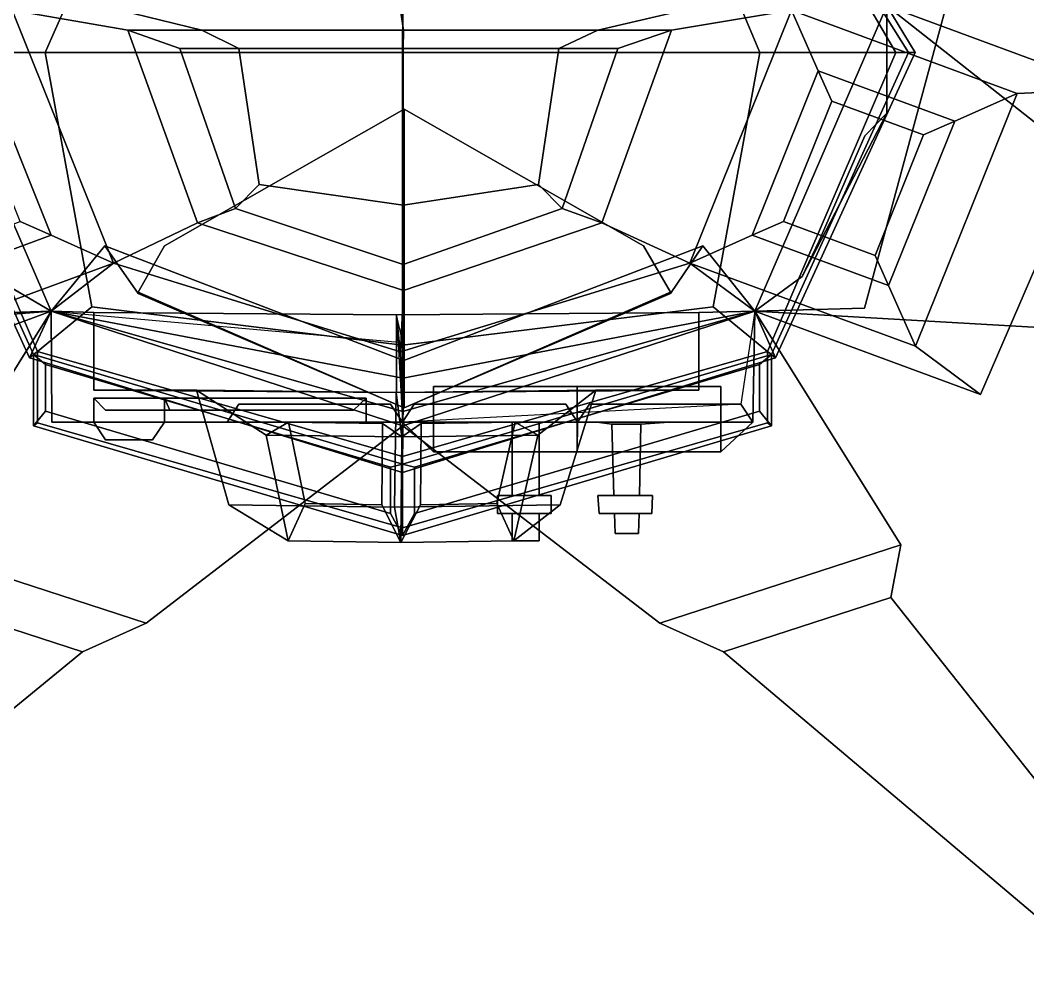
# Model space of a CAD drawing. Extents: x -9973 to 10440, y -7991 to 8327.
# Drawn here: x -3117 to 5365, y -7991 to 100 of the extents above; entities that cross this region are included whole.
import ezdxf

# ---------------------------------------------------------------- set-up
doc = ezdxf.new("R2010")
doc.units = 0

msp = doc.modelspace()

# ---------------------------------------------------------------- linework, layer by layer
for points in [[(-2855.853516, -2349.361328, -15064), (-3966.292969, 219.891846, -15064), (-5896.917969, -1345.055176, -15804.858398), (-5510.777344, -2557.193359, -15804.858398)], [(-2855.853516, -2349.361328, -17023.599609), (-5510.777344, -2557.193359, -16388.035156), (-5896.917969, -1345.055176, -16388.035156), (-3966.292969, 219.891846, -17023.599609)], [(-3966.292969, 219.891846, -17023.599609), (-5866.292969, -480.108154, -17023.599609), (-4755.853516, -3049.361328, -17023.599609), (-2855.853516, -2349.361328, -17023.599609)], [(-2855.853516, -2349.361328, 12936.506836), (-3966.292969, 219.891846, 15745.265625), (-4534.052734, 220.545044, 15745.265625), (-3644.583984, -2374.400879, 12936.506836)], [(-2855.853516, -2349.361328, 8777.799805), (-3644.583984, -2374.400879, 8777.799805), (-4534.052734, 220.545044, 8777.799805), (-3966.292969, 219.891846, 8777.799805)], [(-2855.853516, -2349.361328, 12936.506836), (-3037.443359, -2741.28125, 13457.978516), (-4214.509766, -172.028198, 16266.738281), (-3966.292969, 219.891846, 15745.265625)], [(-3812.064453, 219.891846, 23477.371094), (-4051.027344, -172.028198, 24070.757813), (-2906.658203, -172.028198, 25492.498047), (-2732.470703, 219.891846, 24758.216797)], [(-2855.853516, -2349.361328, 7961.299805), (-2855.853516, -2349.361328, 8777.799805), (-3966.292969, 219.891846, 8777.799805), (-3966.292969, 219.891846, 7950)], [(-3966.292969, 219.891846, 939.399902), (-2855.853516, -2349.361328, 939.399902), (-2855.853516, -2349.361328, 7961.299805), (-3966.292969, 219.891846, 7950)], [(-3966.292969, 219.891846, -15064), (-2855.853516, -2349.361328, -15064), (-2855.853516, -2349.361328, -11275.44043), (-3966.292969, 219.891846, -11202.263672)], [(-3966.292969, 219.891846, -11202.263672), (-2855.853516, -2349.361328, -11275.44043), (-3355.853516, -2056.834717, -10566.652344), (-3966.292969, -682.788757, -10566.652344)], [(-3966.292969, 219.891846, 939.399902), (-3966.292969, -682.788757, -172.116455), (-3355.853516, -2056.834717, -172.116455), (-2855.853516, -2349.361328, 939.399902)], [(-3411.526611, -325.964233, -24445.160156), (-3185.283203, 183.671875, -22445.160156), (-2330.246094, -1943.375366, -22445.160156), (-2854.998047, -1710.421753, -24445.160156)], [(-3185.283203, 183.671875, -22445.160156), (-2211.324219, 16.180847, -25123.279297), (-1624.595703, -1605.905396, -25123.279297), (-2330.246094, -1943.375366, -22445.160156)], [(-3185.283203, 183.671875, -22445.160156), (-2278.423828, 183.671875, -22445.160156), (-1589.037109, 16.180847, -25123.279297), (-2211.324219, 16.180847, -25123.279297)], [(-2732.470703, 219.891846, 24758.216797), (-2906.658203, -172.028198, 25492.498047), (101.400391, -172.028198, 25925.515625), (105.320313, 219.891846, 25148.322266)], [(-2278.423828, 183.671875, -22445.160156), (84.417969, 183.671875, -22445.160156), (108.613281, 16.180847, -25123.279297), (-1589.037109, 16.180847, -25123.279297)], [(2468.162109, 183.671875, -22445.160156), (1744.337891, 16.180847, -25123.279297), (108.613281, 16.180847, -25123.279297), (84.417969, 183.671875, -22445.160156)], [(2943.111328, 219.891846, 24758.216797), (105.320313, 219.891846, 25148.322266), (101.400391, -172.028198, 25925.515625), (3109.458984, -172.028198, 25492.498047)], [(3375.021484, 183.671875, -22445.160156), (2366.625, 16.180847, -25123.279297), (1744.337891, 16.180847, -25123.279297), (2468.162109, 183.671875, -22445.160156)], [(3375.021484, 183.671875, -22445.160156), (2519.982422, -1943.375366, -22445.160156), (1779.898438, -1605.905396, -25123.279297), (2366.625, 16.180847, -25123.279297)], [(3601.264404, -325.964111, -24445.160156), (3044.734619, -1710.421875, -24445.160156), (2519.982422, -1943.375366, -22445.160156), (3375.021484, 183.671875, -22445.160156)], [(4022.705078, 219.891846, 23477.371094), (2943.111328, 219.891846, 24758.216797), (3109.458984, -172.028198, 25492.498047), (4253.830078, -172.028198, 24070.757813)], [(3066.492188, -2349.361328, 12936.506836), (4176.933594, 219.891846, 15745.265625), (4417.310547, -172.028198, 16266.738281), (3240.244141, -2741.28125, 13457.978516)], [(3066.492188, -2349.361328, 12936.506836), (3989.859375, -2324.474609, 12936.506836), (4677.724609, 218.572388, 15745.265625), (4176.933594, 219.891846, 15745.265625)], [(3066.492188, -2349.361328, 8777.799805), (4176.933594, 219.891846, 8777.799805), (4677.724609, 218.572388, 8777.799805), (3989.859375, -2324.474609, 8777.799805)], [(3066.492188, -2349.361328, 7961.299805), (4176.933594, 219.891846, 7950), (4176.933594, 219.891846, 8777.799805), (3066.492188, -2349.361328, 8777.799805)], [(3066.492188, -2349.361328, 939.399902), (4176.933594, 219.891846, 939.399902), (4176.933594, 219.891846, 7950), (3066.492188, -2349.361328, 7961.299805)], [(3066.492188, -2349.361328, -15064), (4176.933594, 219.891846, -15064), (4176.933594, 219.891846, -11202.263672), (3066.492188, -2349.361328, -11275.44043)], [(3066.492188, -2349.361328, -17023.599609), (4176.933594, 219.891846, -17023.599609), (6091.222656, -1286.647217, -16388.035156), (5705.082031, -2498.785645, -16388.035156)], [(3066.492188, -2349.361328, -15064), (5705.082031, -2498.785645, -15804.858398), (6091.222656, -1286.647217, -15804.858398), (4176.933594, 219.891846, -15064)], [(4176.933594, 219.891846, -11202.263672), (4176.933594, -682.788757, -10566.652344), (3466.492188, -2056.834717, -10566.652344), (3066.492188, -2349.361328, -11275.44043)], [(4176.933594, 219.891846, 939.399902), (3066.492188, -2349.361328, 939.399902), (3466.492188, -2056.834717, -172.116455), (4176.933594, -682.788757, -172.116455)], [(4176.933594, 219.891846, -17023.599609), (3066.492188, -2349.361328, -17023.599609), (4966.492188, -3049.361328, -17023.599609), (6076.933594, -480.108154, -17023.599609)], [(4176.933594, 219.891846, -20659.748047), (6076.933594, -480.108154, -20659.748047), (5275.021484, -516.328125, -22445.160156), (3375.021484, 183.671875, -22445.160156)], [(3375.021484, 183.671875, -22445.160156), (5275.021484, -516.328125, -22445.160156), (4750.269531, -749.281677, -24445.160156), (3601.264404, -325.964111, -24445.160156)], [(3989.859375, -2324.474609, 12435.719727), (4677.724609, 218.572388, 12435.719727), (4677.724609, 218.572388, 15745.265625), (3989.859375, -2324.474609, 12936.506836)], [(3989.859375, -2324.474609, 8777.799805), (4677.724609, 218.572388, 8777.799805), (4677.724609, 218.572388, 12435.719727), (3989.859375, -2324.474609, 12435.719727)], [(4022.705078, 219.891846, 23477.371094), (4253.830078, -172.028198, 24070.757813), (4360.730469, -172.028198, 18967.720703), (4112.65625, 219.891846, 18967.720703)], [(4360.730469, -172.028198, 18967.720703), (4417.310547, -172.028198, 16266.738281), (4176.933594, 219.891846, 15745.265625), (4112.65625, 219.891846, 18967.720703)], [(4176.933594, 219.891846, -17023.599609), (4176.933594, 219.891846, -15064), (6091.222656, -1286.647217, -15804.858398), (6091.222656, -1286.647217, -16388.035156)], [(4176.933594, 219.891846, -11202.263672), (4176.933594, 219.891846, 939.399902), (4176.933594, -682.788757, -172.116455), (4176.933594, -682.788757, -10566.652344)], [(4176.933594, 219.891846, -20659.748047), (4176.933594, 219.891846, -17023.599609), (6076.933594, -480.108154, -17023.599609), (6076.933594, -480.108154, -20659.748047)], [(-2211.324219, 16.180847, -25123.279297), (-1774.123047, -137.963074, -23816.880859), (-1304.740234, -1484.294556, -23816.880859), (-1624.595703, -1605.905396, -25123.279297)], [(-2211.324219, 16.180847, -25123.279297), (-1589.037109, 16.180847, -25123.279297), (-1276.292969, -137.963074, -23816.880859), (-1774.123047, -137.963074, -23816.880859)], [(-1589.037109, 16.180847, -25123.279297), (108.613281, 16.180847, -25123.279297), (107.955078, -137.963074, -23816.880859), (-1276.292969, -137.963074, -23816.880859)], [(1744.337891, 16.180847, -25123.279297), (1416.535156, -137.963074, -23816.880859), (107.955078, -137.963074, -23816.880859), (108.613281, 16.180847, -25123.279297)], [(2366.625, 16.180847, -25123.279297), (1914.365234, -137.963074, -23816.880859), (1416.535156, -137.963074, -23816.880859), (1744.337891, 16.180847, -25123.279297)], [(2366.625, 16.180847, -25123.279297), (1779.898438, -1605.905396, -25123.279297), (1444.982422, -1484.294556, -23816.880859), (1914.365234, -137.963074, -23816.880859)], [(-1105.609375, -1283.7771, -23816.880859), (-1304.740234, -1484.294556, -23816.880859), (-1774.123047, -137.963074, -23816.880859), (-1276.292969, -137.963074, -23816.880859)], [(-1105.609375, -1283.7771, -23816.880859), (-1276.292969, -137.963074, -23816.880859), (107.955078, -137.963074, -23816.880859), (107.955078, -1455.649414, -23816.880859)], [(107.955078, -1455.649414, -23816.880859), (107.955078, -137.963074, -23816.880859), (1416.535156, -137.963074, -23816.880859), (1245.849609, -1283.7771, -23816.880859)], [(1245.849609, -1283.7771, -23816.880859), (1416.535156, -137.963074, -23816.880859), (1914.365234, -137.963074, -23816.880859), (1444.982422, -1484.294556, -23816.880859)], [(-4157.927734, -172.028198, 18967.720703), (-4214.509766, -172.028198, 16266.738281), (-3037.443359, -2741.28125, 13457.978516), (-3003.423828, -2713.436035, 18967.720703)], [(-2972.050781, -2687.755127, 24049.107422), (-4051.027344, -172.028198, 24070.757813), (-4157.927734, -172.028198, 18967.720703), (-3003.423828, -2713.436035, 18967.720703)], [(-2972.050781, -2687.755127, 24049.107422), (-2514.302734, -2313.072266, 25319.292969), (-2906.658203, -172.028198, 25492.498047), (-4051.027344, -172.028198, 24070.757813)], [(-2514.302734, -2313.072266, 25319.292969), (101.400391, -2634.229248, 25492.498047), (101.400391, -172.028198, 25925.515625), (-2906.658203, -172.028198, 25492.498047)], [(101.400391, -2634.229248, 25492.498047), (2717.103516, -2313.072266, 25319.292969), (3109.458984, -172.028198, 25492.498047), (101.400391, -172.028198, 25925.515625)], [(3174.851563, -2687.755127, 24049.107422), (4253.830078, -172.028198, 24070.757813), (3109.458984, -172.028198, 25492.498047), (2717.103516, -2313.072266, 25319.292969)], [(3174.851563, -2687.755127, 24049.107422), (3206.226563, -2713.436035, 18967.720703), (4360.730469, -172.028198, 18967.720703), (4253.830078, -172.028198, 24070.757813)], [(4360.730469, -172.028198, 18967.720703), (3206.226563, -2713.436035, 18967.720703), (3240.244141, -2741.28125, 13457.978516), (4417.310547, -172.028198, 16266.738281)], [(-3524.648193, -580.782288, -24745.160156), (-3411.526611, -325.964233, -24445.160156), (-2854.998047, -1710.421753, -24445.160156), (-3117.374023, -1593.944946, -24745.160156)], [(3714.385986, -580.782104, -24745.160156), (3307.110596, -1593.945068, -24745.160156), (3044.734619, -1710.421875, -24445.160156), (3601.264404, -325.964111, -24445.160156)], [(3601.264404, -325.964111, -24445.160156), (4750.269531, -749.281677, -24445.160156), (4487.893555, -865.758484, -24745.160156), (3714.385986, -580.782104, -24745.160156)], [(4419.982422, -2643.375488, -22445.160156), (5275.021484, -516.328125, -22445.160156), (6076.933594, -480.108154, -20659.748047), (4966.492188, -3049.361328, -20659.748047)], [(4966.492188, -3049.361328, -20659.748047), (6076.933594, -480.108154, -20659.748047), (6076.933594, -480.108154, -17023.599609), (4966.492188, -3049.361328, -17023.599609)], [(3714.385986, -580.782104, -23045.160156), (4487.893555, -865.758484, -23045.160156), (4080.617676, -1878.921509, -23045.160156), (3307.110596, -1593.945068, -23045.160156)], [(3714.385986, -580.782104, -23045.160156), (3307.110596, -1593.945068, -23045.160156), (3307.110596, -1593.945068, -24745.160156), (3714.385986, -580.782104, -24745.160156)], [(3714.385986, -580.782104, -23045.160156), (3714.385986, -580.782104, -24745.160156), (4487.893555, -865.758484, -24745.160156), (4487.893555, -865.758484, -23045.160156)], [(4750.269531, -749.281677, -24445.160156), (5275.021484, -516.328125, -22445.160156), (4419.982422, -2643.375488, -22445.160156), (4193.739258, -2133.739502, -24445.160156)], [(-2123.928223, -2189.35498, 10125.40918), (116.199814, -3162.459961, 10125.40918), (114.579834, -650, 10170.974609), (-1901.5354, -1800, 10170.974609)], [(-2123.928223, -2189.35498, 11245.611328), (-1901.5354, -1800, 11202.344727), (114.579834, -650, 11202.344727), (116.199814, -3162.459961, 11245.611328)], [(-1901.5354, -1800, 10170.974609), (114.579834, -650, 10170.974609), (114.579834, -650, 11202.344727), (-1901.5354, -1800, 11202.344727)], [(114.579834, -650, 10170.974609), (2130.693848, -1800, 10170.974609), (2130.693848, -1800, 11202.344727), (114.579834, -650, 11202.344727)], [(2356.326416, -2189.35498, 10125.40918), (2130.693848, -1800, 10170.974609), (114.579834, -650, 10170.974609), (116.199814, -3162.459961, 10125.40918)], [(2356.326416, -2189.35498, 11245.611328), (116.199814, -3162.459961, 11245.611328), (114.579834, -650, 11202.344727), (2130.693848, -1800, 11202.344727)], [(3992.056396, -873.730713, -498.716431), (4176.933594, -682.788757, -172.116455), (3466.492188, -2056.834717, -172.116455), (3609.602539, -1757.31189, -498.716431)], [(3992.056396, -873.730713, -10240.051758), (3609.602539, -1757.31189, -10240.051758), (3466.492188, -2056.834717, -10566.652344), (4176.933594, -682.788757, -10566.652344)], [(4176.933594, -682.788757, -10566.652344), (4176.933594, -682.788757, -172.116455), (3992.056396, -873.730713, -498.716431), (3992.056396, -873.730713, -10240.051758)], [(4487.893555, -865.758484, -24745.160156), (4750.269531, -749.281677, -24445.160156), (4193.739258, -2133.739502, -24445.160156), (4080.617676, -1878.921509, -24745.160156)], [(3609.602539, -1757.31189, -10240.051758), (3992.056396, -873.730713, -10240.051758), (3992.056396, -873.730713, -498.716431), (3609.602539, -1757.31189, -498.716431)], [(4487.893555, -865.758484, -23045.160156), (4487.893555, -865.758484, -24745.160156), (4080.617676, -1878.921509, -24745.160156), (4080.617676, -1878.921509, -23045.160156)], [(-1105.609375, -1283.7771, -23816.880859), (107.955078, -1455.649414, -23816.880859), (107.955078, -1956.943115, -23816.880859), (-1304.740234, -1484.294556, -23816.880859)], [(107.955078, -1455.649414, -23816.880859), (1245.849609, -1283.7771, -23816.880859), (1444.982422, -1484.294556, -23816.880859), (107.955078, -1956.943115, -23816.880859)], [(-1624.595703, -1605.905396, -25123.279297), (-1304.740234, -1484.294556, -23816.880859), (107.955078, -1956.943115, -23816.880859), (108.613281, -2175.361328, -25123.279297)], [(1779.898438, -1605.905396, -25123.279297), (108.613281, -2175.361328, -25123.279297), (107.955078, -1956.943115, -23816.880859), (1444.982422, -1484.294556, -23816.880859)], [(-3117.374023, -1593.944946, -24745.160156), (-2854.998047, -1710.421753, -24445.160156), (-4004.002686, -2133.739258, -24445.160156), (-3890.881104, -1878.921265, -24745.160156)], [(-2330.246094, -1943.375366, -22445.160156), (-1624.595703, -1605.905396, -25123.279297), (108.613281, -2175.361328, -25123.279297), (84.417969, -2690.10498, -22445.160156)], [(2519.982422, -1943.375366, -22445.160156), (84.417969, -2690.10498, -22445.160156), (108.613281, -2175.361328, -25123.279297), (1779.898438, -1605.905396, -25123.279297)], [(3307.110596, -1593.945068, -24745.160156), (4080.617676, -1878.921509, -24745.160156), (4193.739258, -2133.739502, -24445.160156), (3044.734619, -1710.421875, -24445.160156)], [(3307.110596, -1593.945068, -23045.160156), (4080.617676, -1878.921509, -23045.160156), (4080.617676, -1878.921509, -24745.160156), (3307.110596, -1593.945068, -24745.160156)], [(-2854.998047, -1710.421753, -24445.160156), (-2330.246094, -1943.375366, -22445.160156), (-4230.246094, -2643.375488, -22445.160156), (-4004.002686, -2133.739258, -24445.160156)], [(3044.734619, -1710.421875, -24445.160156), (4193.739258, -2133.739502, -24445.160156), (4419.982422, -2643.375488, -22445.160156), (2519.982422, -1943.375366, -22445.160156)], [(3609.602539, -1757.31189, -10240.051758), (3609.602539, -1757.31189, -498.716431), (3466.492188, -2056.834717, -172.116455), (3466.492188, -2056.834717, -10566.652344)], [(-2855.853516, -2349.361328, 8777.799805), (105.320313, -3192.831543, 8777.799805), (112.022263, -2762.831543, 9047.185547), (-2404.975586, -1799.361328, 9047.185547)], [(-2855.853516, -2349.361328, 8777.799805), (-2404.975586, -1799.361328, 9047.185547), (-2404.975586, -1799.361328, 12229.576172), (-2855.853516, -2349.361328, 12435.719727)], [(-2855.853516, -2349.361328, 12435.719727), (-2404.975586, -1799.361328, 12229.576172), (112.022263, -2762.831543, 12229.576172), (105.320313, -3312.831543, 12435.719727)], [(-2404.975586, -1799.361328, 9047.185547), (112.022263, -2762.831543, 9047.185547), (116.199814, -3162.831543, 9263.523438), (-2123.928223, -2199.361328, 9263.523438)], [(-2404.975586, -1799.361328, 9047.185547), (-2123.928223, -2199.361328, 9263.523438), (-2123.928223, -2199.361328, 12064.027344), (-2404.975586, -1799.361328, 12229.576172)], [(-2404.975586, -1799.361328, 12229.576172), (-2123.928223, -2199.361328, 12064.027344), (116.199814, -3162.831543, 12064.027344), (112.022263, -2762.831543, 12229.576172)], [(-2123.928223, -2189.35498, 10125.40918), (-1901.5354, -1800, 10170.974609), (-1901.5354, -1800, 11202.344727), (-2123.928223, -2189.35498, 11245.611328)], [(3066.492188, -2349.361328, 8777.799805), (2629.018311, -1799.361328, 9047.185547), (112.022263, -2762.831543, 9047.185547), (105.320313, -3192.831543, 8777.799805)], [(3066.492188, -2349.361328, 12435.719727), (105.320313, -3312.831543, 12435.719727), (112.022263, -2762.831543, 12229.576172), (2629.018311, -1799.361328, 12229.576172)], [(2629.018311, -1799.361328, 9047.185547), (2356.326416, -2199.361328, 9263.523438), (116.199814, -3162.831543, 9263.523438), (112.022263, -2762.831543, 9047.185547)], [(2629.018311, -1799.361328, 12229.576172), (112.022263, -2762.831543, 12229.576172), (116.199814, -3162.831543, 12064.027344), (2356.326416, -2199.361328, 12064.027344)], [(2356.326416, -2189.35498, 10125.40918), (2356.326416, -2189.35498, 11245.611328), (2130.693848, -1800, 11202.344727), (2130.693848, -1800, 10170.974609)], [(2629.018311, -1799.361328, 9047.185547), (2629.018311, -1799.361328, 12229.576172), (2356.326416, -2199.361328, 12064.027344), (2356.326416, -2199.361328, 9263.523438)], [(3066.492188, -2349.361328, 8777.799805), (3066.492188, -2349.361328, 12435.719727), (2629.018311, -1799.361328, 12229.576172), (2629.018311, -1799.361328, 9047.185547)], [(-2330.246094, -1943.375366, -22445.160156), (-2855.853516, -2349.361328, -20659.748047), (-4755.853516, -3049.361328, -20659.748047), (-4230.246094, -2643.375488, -22445.160156)], [(-2330.246094, -1943.375366, -22445.160156), (84.417969, -2690.10498, -22445.160156), (105.320313, -3312.831543, -20659.748047), (-2855.853516, -2349.361328, -20659.748047)], [(84.417969, -2690.10498, -22445.160156), (2519.982422, -1943.375366, -22445.160156), (3066.492188, -2349.361328, -20659.748047), (105.320313, -3312.831543, -20659.748047)], [(2519.982422, -1943.375366, -22445.160156), (4419.982422, -2643.375488, -22445.160156), (4966.492188, -3049.361328, -20659.748047), (3066.492188, -2349.361328, -20659.748047)], [(-2855.853516, -2349.361328, -11275.44043), (-2855.853516, -2349.361328, 939.399902), (-3355.853516, -2056.834717, -172.116455), (-3355.853516, -2056.834717, -10566.652344)], [(3066.492188, -2349.361328, -11275.44043), (3466.492188, -2056.834717, -10566.652344), (3466.492188, -2056.834717, -172.116455), (3066.492188, -2349.361328, 939.399902)], [(-2123.928223, -2199.361328, 9263.523438), (116.199814, -3162.831543, 9263.523438), (116.199814, -3162.459961, 10125.40918), (-2123.928223, -2189.35498, 10125.40918)], [(-2123.928223, -2199.361328, 9263.523438), (-2123.928223, -2189.35498, 10125.40918), (-2123.928223, -2189.35498, 11245.611328), (-2123.928223, -2199.361328, 12064.027344)], [(-2123.928223, -2199.361328, 12064.027344), (-2123.928223, -2189.35498, 11245.611328), (116.199814, -3162.459961, 11245.611328), (116.199814, -3162.831543, 12064.027344)], [(2356.326416, -2199.361328, 9263.523438), (2356.326416, -2189.35498, 10125.40918), (116.199814, -3162.459961, 10125.40918), (116.199814, -3162.831543, 9263.523438)], [(2356.326416, -2199.361328, 12064.027344), (116.199814, -3162.831543, 12064.027344), (116.199814, -3162.459961, 11245.611328), (2356.326416, -2189.35498, 11245.611328)], [(2356.326416, -2199.361328, 9263.523438), (2356.326416, -2199.361328, 12064.027344), (2356.326416, -2189.35498, 11245.611328), (2356.326416, -2189.35498, 10125.40918)], [(-2855.853516, -2349.361328, -17023.599609), (-2855.853516, -2349.361328, -15064), (-5510.777344, -2557.193359, -15804.858398), (-5510.777344, -2557.193359, -16388.035156)], [(-2855.853516, -2349.361328, -20659.748047), (-2855.853516, -2349.361328, -17023.599609), (-4755.853516, -3049.361328, -17023.599609), (-4755.853516, -3049.361328, -20659.748047)], [(105.320313, -3312.831543, -15064), (-2855.853516, -2349.361328, -15064), (-4085.240234, -4313.263672, -15553.900391), (-2055.791016, -4973.581543, -15553.900391)], [(105.320313, -3312.831543, -17023.599609), (-2055.791016, -4973.581543, -16533.699219), (-4085.240234, -4313.263672, -16533.699219), (-2855.853516, -2349.361328, -17023.599609)], [(-2855.853516, -2349.361328, -17023.599609), (-4085.240234, -4313.263672, -16533.699219), (-4085.240234, -4313.263672, -15553.900391), (-2855.853516, -2349.361328, -15064)], [(-2855.853516, -2349.361328, 12435.719727), (-2855.853516, -2349.361328, 12936.506836), (-3644.583984, -2374.400879, 12936.506836), (-3644.583984, -2374.400879, 12435.719727)], [(-2855.853516, -2349.361328, 8777.799805), (-2855.853516, -2349.361328, 12435.719727), (-3644.583984, -2374.400879, 12435.719727), (-3644.583984, -2374.400879, 8777.799805)], [(105.320313, -3312.831543, 12936.506836), (101.400391, -3704.751709, 13457.978516), (-3037.443359, -2741.28125, 13457.978516), (-2855.853516, -2349.361328, 12936.506836)], [(-2972.050781, -2687.755127, 24049.107422), (101.400391, -3570.936279, 24070.757813), (101.400391, -2634.229248, 25492.498047), (-2514.302734, -2313.072266, 25319.292969)], [(-2855.853516, -2349.361328, 12435.719727), (105.320313, -3312.831543, 12435.719727), (105.320313, -3312.831543, 12936.506836), (-2855.853516, -2349.361328, 12936.506836)], [(-2855.853516, -2349.361328, 7961.299805), (105.320313, -3192.831543, 7961.299805), (105.320313, -3192.831543, 8777.799805), (-2855.853516, -2349.361328, 8777.799805)], [(-2855.853516, -2349.361328, -11275.44043), (105.320313, -2612.831543, -11275.44043), (50.451172, -2380.292969, -10325.03418), (-2496.158203, -2361.023438, -10325.03418)], [(-2855.853516, -2349.361328, -11275.44043), (-2496.158203, -2361.023438, -10325.03418), (-2496.158203, -2361.023438, 57.580078), (-2855.853516, -2349.361328, 939.399902)], [(105.320313, -2912.831543, 939.399902), (-2855.853516, -2349.361328, 939.399902), (-2496.158203, -2361.023438, 57.580078), (50.451172, -2380.292969, 57.580078)], [(-2855.853516, -2349.361328, -15064), (105.320313, -3312.831543, -15064), (105.320313, -3312.831543, -11275.44043), (-2855.853516, -2349.361328, -11275.44043)], [(-2855.853516, -2349.361328, -20659.748047), (105.320313, -3312.831543, -20659.748047), (105.320313, -3312.831543, -17023.599609), (-2855.853516, -2349.361328, -17023.599609)], [(-2855.853516, -2349.361328, 939.399902), (-2850, -3281.096436, 950), (-2850, -3281.096436, 7950), (-2855.853516, -2349.361328, 7961.299805)], [(105.320313, -3192.831543, 7961.299805), (-2855.853516, -2349.361328, 7961.299805), (-2850, -3281.096436, 7950), (100, -3281.096436, 7950)], [(-2855.853516, -2349.361328, 939.399902), (105.320313, -2912.831543, 939.399902), (100, -3281.096436, 950), (-2850, -3281.096436, 950)], [(50.451172, -2380.292969, -10325.03418), (50.451172, -3033.492676, -10325.03418), (-2496.158203, -3014.223145, -10325.03418), (-2496.158203, -2361.023438, -10325.03418)], [(-2496.158203, -2361.023438, -10325.03418), (-2496.158203, -3014.223145, -10325.03418), (-2496.158203, -3014.223145, 57.580078), (-2496.158203, -2361.023438, 57.580078)], [(50.451172, -2380.292969, 57.580078), (-2496.158203, -2361.023438, 57.580078), (-2496.158203, -3014.223145, 57.580078), (50.451172, -3033.492676, 57.580078)], [(105.320313, -3312.831543, -11275.44043), (3066.492188, -2349.361328, -11275.44043), (2597.060547, -2361.023438, -10325.03418), (50.451172, -2380.292969, -10325.03418)], [(105.320313, -2912.831543, 939.399902), (50.451172, -2380.292969, 57.580078), (2597.060547, -2361.023438, 57.580078), (3066.492188, -2349.361328, 939.399902)], [(50.451172, -2380.292969, -10325.03418), (2597.060547, -2361.023438, -10325.03418), (2597.060547, -3014.223145, -10325.03418), (50.451172, -3033.492676, -10325.03418)], [(50.451172, -2380.292969, 57.580078), (50.451172, -3033.492676, 57.580078), (2597.060547, -3014.223145, 57.580078), (2597.060547, -2361.023438, 57.580078)], [(3066.492188, -2349.361328, 7961.299805), (105.320313, -3192.831543, 7961.299805), (100, -3281.096436, 7950), (3050, -3281.096436, 7950)], [(105.320313, -2912.831543, 939.399902), (3066.492188, -2349.361328, 939.399902), (2950, -3131.096436, 1050), (100, -3281.096436, 950)], [(101.400391, -3570.936279, 24070.757813), (3174.851563, -2687.755127, 24049.107422), (2717.103516, -2313.072266, 25319.292969), (101.400391, -2634.229248, 25492.498047)], [(105.320313, -3312.831543, 12936.506836), (3066.492188, -2349.361328, 12936.506836), (3240.244141, -2741.28125, 13457.978516), (101.400391, -3704.751709, 13457.978516)], [(105.320313, -3312.831543, 12435.719727), (3066.492188, -2349.361328, 12435.719727), (3066.492188, -2349.361328, 12936.506836), (105.320313, -3312.831543, 12936.506836)], [(105.320313, -3192.831543, 7961.299805), (3066.492188, -2349.361328, 7961.299805), (3066.492188, -2349.361328, 8777.799805), (105.320313, -3192.831543, 8777.799805)], [(105.320313, -3312.831543, -15064), (3066.492188, -2349.361328, -15064), (3066.492188, -2349.361328, -11275.44043), (105.320313, -3312.831543, -11275.44043)], [(105.320313, -3312.831543, -20659.748047), (3066.492188, -2349.361328, -20659.748047), (3066.492188, -2349.361328, -17023.599609), (105.320313, -3312.831543, -17023.599609)], [(105.320313, -3312.831543, -15064), (2266.429688, -4973.581543, -15553.900391), (4295.880859, -4313.263672, -15553.900391), (3066.492188, -2349.361328, -15064)], [(105.320313, -3312.831543, -17023.599609), (3066.492188, -2349.361328, -17023.599609), (4295.880859, -4313.263672, -16533.699219), (2266.429688, -4973.581543, -16533.699219)], [(3066.492188, -2349.361328, -11275.44043), (3066.492188, -2349.361328, 939.399902), (2597.060547, -2361.023438, 57.580078), (2597.060547, -2361.023438, -10325.03418)], [(2597.060547, -2361.023438, -10325.03418), (2597.060547, -2361.023438, 57.580078), (2597.060547, -3014.223145, 57.580078), (2597.060547, -3014.223145, -10325.03418)], [(3066.492188, -2349.361328, 939.399902), (3066.492188, -2349.361328, 7961.299805), (3050, -3281.096436, 7950), (3050, -3281.096436, 950)], [(3066.492188, -2349.361328, 12435.719727), (3989.859375, -2324.474609, 12435.719727), (3989.859375, -2324.474609, 12936.506836), (3066.492188, -2349.361328, 12936.506836)], [(3066.492188, -2349.361328, 8777.799805), (3989.859375, -2324.474609, 8777.799805), (3989.859375, -2324.474609, 12435.719727), (3066.492188, -2349.361328, 12435.719727)], [(3066.492188, -2349.361328, -17023.599609), (5705.082031, -2498.785645, -16388.035156), (5705.082031, -2498.785645, -15804.858398), (3066.492188, -2349.361328, -15064)], [(3066.492188, -2349.361328, -17023.599609), (3066.492188, -2349.361328, -15064), (4295.880859, -4313.263672, -15553.900391), (4295.880859, -4313.263672, -16533.699219)], [(3066.492188, -2349.361328, -20659.748047), (4966.492188, -3049.361328, -20659.748047), (4966.492188, -3049.361328, -17023.599609), (3066.492188, -2349.361328, -17023.599609)], [(101.400391, -3635.280029, 18967.720703), (-3003.423828, -2713.436035, 18967.720703), (-3037.443359, -2741.28125, 13457.978516), (101.400391, -3704.751709, 13457.978516)], [(-2972.050781, -2687.755127, 24049.107422), (-3003.423828, -2713.436035, 18967.720703), (-3003.423828, -3313.436035, 18967.720703), (-2972.050781, -3287.755127, 24049.107422)], [(-3003.423828, -2713.436035, 18967.720703), (101.400391, -3635.280029, 18967.720703), (1.400391, -3659.904053, 19167.720703), (-2903.423828, -2797.441406, 19167.720703)], [(-2903.423828, -2797.441406, 19167.720703), (-2903.423828, -3188.812012, 19167.720703), (-3003.423828, -3313.436035, 18967.720703), (-3003.423828, -2713.436035, 18967.720703)], [(-2972.050781, -2687.755127, 24049.107422), (-2972.050781, -3287.755127, 24049.107422), (101.400391, -4170.936523, 24070.757813), (101.400391, -3570.936279, 24070.757813)], [(3174.851563, -2687.755127, 24049.107422), (101.400391, -3570.936279, 24070.757813), (101.400391, -4170.936523, 24070.757813), (3174.851563, -3287.755127, 24049.107422)], [(3206.226563, -2713.436035, 18967.720703), (101.400391, -3635.280029, 18967.720703), (101.400391, -3704.751709, 13457.978516), (3240.244141, -2741.28125, 13457.978516)], [(3206.226563, -2713.436035, 18967.720703), (3106.226563, -2797.441406, 19167.720703), (201.400391, -3659.904053, 19167.720703), (101.400391, -3635.280029, 18967.720703)], [(3106.226563, -2797.441406, 19167.720703), (3206.226563, -2713.436035, 18967.720703), (3206.226563, -3313.436035, 18967.720703), (3106.226563, -3188.812012, 19167.720703)], [(3174.851563, -2687.755127, 24049.107422), (3174.851563, -3287.755127, 24049.107422), (3206.226563, -3313.436035, 18967.720703), (3206.226563, -2713.436035, 18967.720703)], [(-2903.423828, -2797.441406, 20417.720703), (1.400391, -3659.904053, 20417.720703), (1.400391, -4051.274902, 20417.720703), (-2903.423828, -3188.812012, 20417.720703)], [(-2903.423828, -2797.441406, 19167.720703), (1.400391, -3659.904053, 19167.720703), (1.400391, -3659.904053, 20417.720703), (-2903.423828, -2797.441406, 20417.720703)], [(-2903.423828, -2797.441406, 19167.720703), (-2903.423828, -2797.441406, 20417.720703), (-2903.423828, -3188.812012, 20417.720703), (-2903.423828, -3188.812012, 19167.720703)], [(3106.226563, -2797.441406, 20417.720703), (3106.226563, -3188.812012, 20417.720703), (201.400391, -4051.274902, 20417.720703), (201.400391, -3659.904053, 20417.720703)], [(3106.226563, -2797.441406, 19167.720703), (3106.226563, -2797.441406, 20417.720703), (201.400391, -3659.904053, 20417.720703), (201.400391, -3659.904053, 19167.720703)], [(3106.226563, -2797.441406, 19167.720703), (3106.226563, -3188.812012, 19167.720703), (3106.226563, -3188.812012, 20417.720703), (3106.226563, -2797.441406, 20417.720703)], [(50.451172, -3033.492676, -10325.03418), (46.898438, -3033.492676, -8831.655273), (-1633.865234, -3014.223145, -8831.655273), (-2496.158203, -3014.223145, -10325.03418)], [(-2496.158203, -3014.223145, -10325.03418), (-1633.865234, -3014.223145, -8831.655273), (-1633.865234, -3014.223145, -1044.695068), (-2496.158203, -3014.223145, 57.580078)], [(50.451172, -3033.492676, 57.580078), (-2496.158203, -3014.223145, 57.580078), (-1633.865234, -3014.223145, -1044.695068), (46.898438, -3033.492676, -1044.695068)], [(-1633.865234, -3014.223145, -8831.655273), (-1360.412109, -3977.863281, -8117.553711), (-1360.412109, -3977.863281, -1265.029297), (-1633.865234, -3014.223145, -1044.695068)], [(46.898438, -3033.492676, -1044.695068), (-1633.865234, -3014.223145, -1044.695068), (-1360.412109, -3977.863281, -1265.029297), (34.621094, -3997.132813, -1265.029297)], [(-1633.865234, -3014.223145, -8831.655273), (46.898438, -3033.492676, -8831.655273), (96.947266, -3406.460449, -10103.375977), (-1045.972656, -3392.393555, -10103.375977)], [(-1633.865234, -3014.223145, -8831.655273), (-1045.972656, -3392.393555, -10103.375977), (-860.023438, -4279.850586, -9489.273438), (-1360.412109, -3977.863281, -8117.553711)], [(46.898438, -3033.492676, -1044.695068), (34.621094, -3997.132813, -1265.029297), (1429.652344, -3977.863281, -1265.029297), (1727.660156, -3014.223145, -1044.695068)], [(50.451172, -3033.492676, -10325.03418), (2597.060547, -3014.223145, -10325.03418), (1727.660156, -3014.223145, -8831.655273), (46.898438, -3033.492676, -8831.655273)], [(50.451172, -3033.492676, 57.580078), (46.898438, -3033.492676, -1044.695068), (1727.660156, -3014.223145, -1044.695068), (2597.060547, -3014.223145, 57.580078)], [(1727.660156, -3014.223145, -8831.655273), (1239.865234, -3392.393555, -10103.375977), (96.947266, -3406.460449, -10103.375977), (46.898438, -3033.492676, -8831.655273)], [(1570.5, -2981.096436, 4450), (1570.5, -2981.096436, 5867.5), (361, -2981.096436, 5867.5), (361, -2981.096436, 4450)], [(1570.5, -2981.096436, 3032.5), (1570.5, -2981.096436, 4450), (361, -2981.096436, 4450), (361, -2981.096436, 3032.5)], [(1570.5, -3531.096436, 5867.5), (361, -3531.096436, 5867.5), (361, -2981.096436, 5867.5), (1570.5, -2981.096436, 5867.5)], [(361, -3531.096436, 4450), (361, -2981.096436, 4450), (361, -2981.096436, 5867.5), (361, -3531.096436, 5867.5)], [(1570.5, -3531.096436, 3032.5), (1570.5, -2981.096436, 3032.5), (361, -2981.096436, 3032.5), (361, -3531.096436, 3032.5)], [(361, -3531.096436, 3032.5), (361, -2981.096436, 3032.5), (361, -2981.096436, 4450), (361, -3531.096436, 4450)], [(1727.660156, -3014.223145, -8831.655273), (1429.652344, -3977.863281, -8117.553711), (1037.220703, -4279.850586, -9489.273438), (1239.865234, -3392.393555, -10103.375977)], [(1727.660156, -3014.223145, -8831.655273), (1727.660156, -3014.223145, -1044.695068), (1429.652344, -3977.863281, -1265.029297), (1429.652344, -3977.863281, -8117.553711)], [(2780, -2981.096436, 4450), (2780, -2981.096436, 5867.5), (1570.5, -2981.096436, 5867.5), (1570.5, -2981.096436, 4450)], [(2780, -2981.096436, 3032.5), (2780, -2981.096436, 4450), (1570.5, -2981.096436, 4450), (1570.5, -2981.096436, 3032.5)], [(2780, -3531.096436, 5867.5), (1570.5, -3531.096436, 5867.5), (1570.5, -2981.096436, 5867.5), (2780, -2981.096436, 5867.5)], [(2780, -3531.096436, 3032.5), (2780, -2981.096436, 3032.5), (1570.5, -2981.096436, 3032.5), (1570.5, -3531.096436, 3032.5)], [(2597.060547, -3014.223145, -10325.03418), (2597.060547, -3014.223145, 57.580078), (1727.660156, -3014.223145, -1044.695068), (1727.660156, -3014.223145, -8831.655273)], [(2780, -3531.096436, 4450), (2780, -3531.096436, 5867.5), (2780, -2981.096436, 5867.5), (2780, -2981.096436, 4450)], [(2780, -3531.096436, 3032.5), (2780, -3531.096436, 4450), (2780, -2981.096436, 4450), (2780, -2981.096436, 3032.5)], [(-2497.350098, -3281.096436, 7731.25), (-2497.350098, -3081.096436, 7731.25), (-1903.07251, -3081.096436, 7731.25), (-1903.07251, -3281.096436, 7731.25)], [(-2497.350098, -3281.096436, 6390.625), (-1903.07251, -3281.096436, 6390.625), (-1903.07251, -3081.096436, 6390.625), (-2497.350098, -3081.096436, 6390.625)], [(-2497.350098, -3281.096436, 6390.625), (-2497.350098, -3081.096436, 6390.625), (-2497.350098, -3081.096436, 7731.25), (-2497.350098, -3281.096436, 7731.25)], [(-2497.350098, -3081.096436, 7731.25), (-2398.588623, -3181.096436, 7656.875), (-1857.796021, -3181.096436, 7656.875), (-1903.07251, -3081.096436, 7731.25)], [(-2497.350098, -3081.096436, 6390.625), (-1903.07251, -3081.096436, 6390.625), (-1857.796021, -3181.096436, 6503.9375), (-2398.588623, -3181.096436, 6503.9375)], [(-2497.350098, -3081.096436, 6390.625), (-2398.588623, -3181.096436, 6503.9375), (-2398.588623, -3181.096436, 7656.875), (-2497.350098, -3081.096436, 7731.25)], [(-204.5, -3281.096436, 7725), (-1903.07251, -3281.096436, 7731.25), (-1903.07251, -3081.096436, 7731.25), (-204.5, -3081.096436, 7725)], [(-1903.07251, -3281.096436, 6390.625), (-204.5, -3281.096436, 6412.5), (-204.5, -3081.096436, 6412.5), (-1903.07251, -3081.096436, 6390.625)], [(-204.5, -3081.096436, 7725), (-1903.07251, -3081.096436, 7731.25), (-1857.796021, -3181.096436, 7656.875), (-312.095001, -3181.096436, 7651.5)], [(-1903.07251, -3081.096436, 6390.625), (-204.5, -3081.096436, 6412.5), (-312.095001, -3181.096436, 6522.75), (-1857.796021, -3181.096436, 6503.9375)], [(-1275, -3131.096436, 4550), (-1275, -3131.096436, 6100), (-1375, -3281.096436, 6200), (-1375, -3281.096436, 4450)], [(-1275, -3131.096436, 6100), (0, -3131.096436, 6100), (100, -3281.096436, 6200), (-1375, -3281.096436, 6200)], [(-1375, -3281.096436, 4450), (100, -3281.096436, 4450), (0, -3131.096436, 4550), (-1275, -3131.096436, 4550)], [(-1275, -3131.096436, 2800), (-1275, -3131.096436, 4350), (-1375, -3281.096436, 4450), (-1375, -3281.096436, 2700)], [(-1275, -3131.096436, 4350), (0, -3131.096436, 4350), (100, -3281.096436, 4450), (-1375, -3281.096436, 4450)], [(-1375, -3281.096436, 2700), (100, -3281.096436, 2700), (0, -3131.096436, 2800), (-1275, -3131.096436, 2800)], [(-1275, -3131.096436, 1050), (-1275, -3131.096436, 2600), (-1375, -3281.096436, 2700), (-1375, -3281.096436, 950)], [(-1275, -3131.096436, 2600), (0, -3131.096436, 2600), (100, -3281.096436, 2700), (-1375, -3281.096436, 2700)], [(-1375, -3281.096436, 950), (100, -3281.096436, 950), (0, -3131.096436, 1050), (-1275, -3131.096436, 1050)], [(0, -3131.096436, 4550), (0, -3131.096436, 6100), (-1275, -3131.096436, 6100), (-1275, -3131.096436, 4550)], [(0, -3131.096436, 2800), (0, -3131.096436, 4350), (-1275, -3131.096436, 4350), (-1275, -3131.096436, 2800)], [(0, -3131.096436, 1050), (0, -3131.096436, 2600), (-1275, -3131.096436, 2600), (-1275, -3131.096436, 1050)], [(-204.5, -3081.096436, 6412.5), (-204.5, -3081.096436, 7725), (-312.095001, -3181.096436, 7651.5), (-312.095001, -3181.096436, 6522.75)], [(-204.5, -3281.096436, 6412.5), (-204.5, -3281.096436, 7725), (-204.5, -3081.096436, 7725), (-204.5, -3081.096436, 6412.5)], [(0, -3131.096436, 4550), (100, -3281.096436, 4450), (100, -3281.096436, 6200), (0, -3131.096436, 6100)], [(0, -3131.096436, 2800), (100, -3281.096436, 2700), (100, -3281.096436, 4450), (0, -3131.096436, 4350)], [(0, -3131.096436, 1050), (100, -3281.096436, 950), (100, -3281.096436, 2700), (0, -3131.096436, 2600)], [(200, -3131.096436, 1050), (200, -3131.096436, 2600), (100, -3281.096436, 2700), (100, -3281.096436, 950)], [(1475, -3131.096436, 2600), (1575, -3281.096436, 2700), (100, -3281.096436, 2700), (200, -3131.096436, 2600)], [(1575, -3281.096436, 950), (1475, -3131.096436, 1050), (200, -3131.096436, 1050), (100, -3281.096436, 950)], [(1475, -3131.096436, 1050), (1475, -3131.096436, 2600), (200, -3131.096436, 2600), (200, -3131.096436, 1050)], [(1475, -3131.096436, 1050), (1575, -3281.096436, 950), (1575, -3281.096436, 2700), (1475, -3131.096436, 2600)], [(1675, -3131.096436, 1050), (1675, -3131.096436, 2600), (1575, -3281.096436, 2700), (1575, -3281.096436, 950)], [(2950, -3131.096436, 2600), (3050, -3281.096436, 2700), (1575, -3281.096436, 2700), (1675, -3131.096436, 2600)], [(3050, -3281.096436, 950), (2950, -3131.096436, 1050), (1675, -3131.096436, 1050), (1575, -3281.096436, 950)], [(2950, -3131.096436, 1050), (2950, -3131.096436, 2600), (1675, -3131.096436, 2600), (1675, -3131.096436, 1050)], [(2950, -3131.096436, 1050), (3050, -3281.096436, 950), (3050, -3281.096436, 2700), (2950, -3131.096436, 2600)], [(-2903.423828, -3188.812012, 19167.720703), (1.400391, -4051.274902, 19167.720703), (101.400391, -4235.280273, 18967.720703), (-3003.423828, -3313.436035, 18967.720703)], [(-2903.423828, -3188.812012, 19167.720703), (-2903.423828, -3188.812012, 20417.720703), (1.400391, -4051.274902, 20417.720703), (1.400391, -4051.274902, 19167.720703)], [(-1857.796021, -3181.096436, 6503.9375), (-1857.796021, -3181.096436, 7656.875), (-2398.588623, -3181.096436, 7656.875), (-2398.588623, -3181.096436, 6503.9375)], [(-312.095001, -3181.096436, 6522.75), (-312.095001, -3181.096436, 7651.5), (-1857.796021, -3181.096436, 7656.875), (-1857.796021, -3181.096436, 6503.9375)], [(3106.226563, -3188.812012, 19167.720703), (3206.226563, -3313.436035, 18967.720703), (101.400391, -4235.280273, 18967.720703), (201.400391, -4051.274902, 19167.720703)], [(3106.226563, -3188.812012, 19167.720703), (201.400391, -4051.274902, 19167.720703), (201.400391, -4051.274902, 20417.720703), (3106.226563, -3188.812012, 20417.720703)], [(-2972.050781, -3287.755127, 24049.107422), (-3003.423828, -3313.436035, 18967.720703), (101.400391, -4235.280273, 18967.720703), (101.400391, -4170.936523, 24070.757813)], [(-2850, -3281.096436, 7950), (-2497.350098, -3281.096436, 7731.25), (-1903.07251, -3281.096436, 7731.25), (-1375, -3281.096436, 7950)], [(-2850, -3281.096436, 6200), (-2497.350098, -3281.096436, 6390.625), (-2497.350098, -3281.096436, 7731.25), (-2850, -3281.096436, 7950)], [(-2850, -3281.096436, 4450), (-2497.350098, -3281.096436, 4450), (-2497.350098, -3281.096436, 6390.625), (-2850, -3281.096436, 6200)], [(-2850, -3281.096436, 2700), (-2497.350098, -3281.096436, 2809.375), (-2497.350098, -3281.096436, 4450), (-2850, -3281.096436, 4450)], [(-2850, -3281.096436, 950), (-1375, -3281.096436, 950), (-1903.07251, -3281.096436, 1168.75), (-2497.350098, -3281.096436, 1168.75)], [(-2850, -3281.096436, 950), (-2497.350098, -3281.096436, 1168.75), (-2497.350098, -3281.096436, 2809.375), (-2850, -3281.096436, 2700)], [(-2397.350098, -3431.096436, 4550), (-2397.350098, -3431.096436, 6290.625), (-2497.350098, -3281.096436, 6390.625), (-2497.350098, -3281.096436, 4450)], [(-2397.350098, -3431.096436, 6290.625), (-2003.07251, -3431.096436, 6290.625), (-1903.07251, -3281.096436, 6390.625), (-2497.350098, -3281.096436, 6390.625)], [(-2397.350098, -3431.096436, 4550), (-2497.350098, -3281.096436, 4450), (-1903.07251, -3281.096436, 4450), (-2003.07251, -3431.096436, 4550)], [(-2397.350098, -3431.096436, 2909.375), (-2397.350098, -3431.096436, 4350), (-2497.350098, -3281.096436, 4450), (-2497.350098, -3281.096436, 2809.375)], [(-2397.350098, -3431.096436, 4350), (-2003.07251, -3431.096436, 4350), (-1903.07251, -3281.096436, 4450), (-2497.350098, -3281.096436, 4450)], [(-2397.350098, -3431.096436, 2909.375), (-2497.350098, -3281.096436, 2809.375), (-1903.07251, -3281.096436, 2809.375), (-2003.07251, -3431.096436, 2909.375)], [(-2397.350098, -3431.096436, 1268.75), (-2397.350098, -3431.096436, 2709.375), (-2497.350098, -3281.096436, 2809.375), (-2497.350098, -3281.096436, 1168.75)], [(-2397.350098, -3431.096436, 2709.375), (-2003.07251, -3431.096436, 2709.375), (-1903.07251, -3281.096436, 2809.375), (-2497.350098, -3281.096436, 2809.375)], [(-2397.350098, -3431.096436, 1268.75), (-2497.350098, -3281.096436, 1168.75), (-1903.07251, -3281.096436, 1168.75), (-2003.07251, -3431.096436, 1268.75)], [(-2003.07251, -3431.096436, 4550), (-1903.07251, -3281.096436, 4450), (-1903.07251, -3281.096436, 6390.625), (-2003.07251, -3431.096436, 6290.625)], [(-2003.07251, -3431.096436, 2909.375), (-1903.07251, -3281.096436, 2809.375), (-1903.07251, -3281.096436, 4450), (-2003.07251, -3431.096436, 4350)], [(-2003.07251, -3431.096436, 1268.75), (-1903.07251, -3281.096436, 1168.75), (-1903.07251, -3281.096436, 2809.375), (-2003.07251, -3431.096436, 2709.375)], [(-1375, -3281.096436, 4450), (-1375, -3281.096436, 6200), (-1903.07251, -3281.096436, 6390.625), (-1903.07251, -3281.096436, 4450)], [(-1375, -3281.096436, 2700), (-1375, -3281.096436, 4450), (-1903.07251, -3281.096436, 4450), (-1903.07251, -3281.096436, 2809.375)], [(-1375, -3281.096436, 950), (-1375, -3281.096436, 2700), (-1903.07251, -3281.096436, 2809.375), (-1903.07251, -3281.096436, 1168.75)], [(-1375, -3281.096436, 7950), (-1903.07251, -3281.096436, 7731.25), (-204.5, -3281.096436, 7725), (100, -3281.096436, 7950)], [(-1375, -3281.096436, 6200), (100, -3281.096436, 6200), (-204.5, -3281.096436, 6412.5), (-1903.07251, -3281.096436, 6390.625)], [(-859.019531, -3283.081055, -9163.063477), (-716.904297, -3967.047852, -8570.150391), (-860.023438, -4279.850586, -9489.273438), (-1045.972656, -3392.393555, -10103.375977)], [(-1045.972656, -3392.393555, -10103.375977), (96.947266, -3406.460449, -10103.375977), (-67.326172, -3292.702637, -9162.757813), (-859.019531, -3283.081055, -9163.063477)], [(-67.326172, -3292.702637, -9162.757813), (-73.707031, -3976.585449, -8570.150391), (-716.904297, -3967.047852, -8570.150391), (-859.019531, -3283.081055, -9163.063477)], [(100, -3281.096436, 6200), (100, -3281.096436, 7950), (-204.5, -3281.096436, 7725), (-204.5, -3281.096436, 6412.5)], [(-67.326172, -3292.702637, -9162.757813), (96.947266, -3406.460449, -10103.375977), (88.597656, -4293.91748, -9489.273438), (-73.707031, -3976.585449, -8570.150391)], [(259.275391, -3292.722656, -9162.75), (252.896484, -3976.560059, -8570.160156), (88.597656, -4293.91748, -9489.273438), (96.947266, -3406.460449, -10103.375977)], [(1239.865234, -3392.393555, -10103.375977), (1050.642578, -3283.105469, -9163.055664), (259.275391, -3292.722656, -9162.75), (96.947266, -3406.460449, -10103.375977)], [(1575, -3281.096436, 6200), (100, -3281.096436, 6200), (361, -3531.096436, 5867.5), (1570.5, -3531.096436, 5867.5)], [(100, -3281.096436, 4450), (361, -3531.096436, 4450), (361, -3531.096436, 5867.5), (100, -3281.096436, 6200)], [(1575, -3281.096436, 2700), (1570.5, -3531.096436, 3032.5), (361, -3531.096436, 3032.5), (100, -3281.096436, 2700)], [(100, -3281.096436, 2700), (361, -3531.096436, 3032.5), (361, -3531.096436, 4450), (100, -3281.096436, 4450)], [(1575, -3281.096436, 7950), (100, -3281.096436, 7950), (782.5, -3281.096436, 6890), (1446.25, -3281.096436, 6890)], [(1575, -3281.096436, 6200), (1446.25, -3281.096436, 6365), (782.5, -3281.096436, 6365), (100, -3281.096436, 6200)], [(100, -3281.096436, 6200), (782.5, -3281.096436, 6365), (782.5, -3281.096436, 6890), (100, -3281.096436, 7950)], [(3174.851563, -3287.755127, 24049.107422), (101.400391, -4170.936523, 24070.757813), (101.400391, -4235.280273, 18967.720703), (3206.226563, -3313.436035, 18967.720703)], [(259.275391, -3292.722656, -9162.75), (1050.642578, -3283.105469, -9163.055664), (895.775391, -3967.026367, -8570.160156), (252.896484, -3976.560059, -8570.160156)], [(1446.25, -3281.096436, 6890), (782.5, -3281.096436, 6890), (1025.050049, -3281.096436, 6731.600098), (1250.724976, -3281.096436, 6731.600098)], [(1446.25, -3281.096436, 6365), (1250.724976, -3281.096436, 6553.100098), (1025.050049, -3281.096436, 6553.100098), (782.5, -3281.096436, 6365)], [(782.5, -3281.096436, 6365), (1025.050049, -3281.096436, 6553.100098), (1025.050049, -3281.096436, 6731.600098), (782.5, -3281.096436, 6890)], [(1050.642578, -3283.105469, -9163.055664), (1239.865234, -3392.393555, -10103.375977), (1037.220703, -4279.850586, -9489.273438), (895.775391, -3967.026367, -8570.160156)], [(1025.050049, -3900, 6731.600098), (1250.724976, -3900, 6731.600098), (1250.724976, -3281.096436, 6731.600098), (1025.050049, -3281.096436, 6731.600098)], [(1025.050049, -3900, 6553.100098), (1025.050049, -3281.096436, 6553.100098), (1250.724976, -3281.096436, 6553.100098), (1250.724976, -3900, 6553.100098)], [(1025.050049, -3900, 6731.600098), (1025.050049, -3281.096436, 6731.600098), (1025.050049, -3281.096436, 6553.100098), (1025.050049, -3900, 6553.100098)], [(1446.25, -3281.096436, 6365), (1446.25, -3281.096436, 6890), (1250.724976, -3281.096436, 6731.600098), (1250.724976, -3281.096436, 6553.100098)], [(1250.724976, -3900, 6731.600098), (1250.724976, -3900, 6553.100098), (1250.724976, -3281.096436, 6553.100098), (1250.724976, -3281.096436, 6731.600098)], [(1575, -3281.096436, 6200), (1575, -3281.096436, 7950), (1446.25, -3281.096436, 6890), (1446.25, -3281.096436, 6365)], [(3050, -3281.096436, 6200), (1575, -3281.096436, 6200), (1570.5, -3531.096436, 5867.5), (2780, -3531.096436, 5867.5)], [(3050, -3281.096436, 2700), (2780, -3531.096436, 3032.5), (1570.5, -3531.096436, 3032.5), (1575, -3281.096436, 2700)], [(1737.25, -3281.096436, 6334), (1737.25, -3281.096436, 6911.5), (1575, -3281.096436, 7950), (1575, -3281.096436, 6200)], [(2342, -3281.096436, 6911.5), (3050, -3281.096436, 7950), (1575, -3281.096436, 7950), (1737.25, -3281.096436, 6911.5)], [(2342, -3281.096436, 6334), (1737.25, -3281.096436, 6334), (1575, -3281.096436, 6200), (3050, -3281.096436, 6200)], [(2342, -3281.096436, 6911.5), (1737.25, -3281.096436, 6911.5), (1863.900024, -3299.83667, 6755.73584), (2108.642334, -3299.83667, 6755.73584)], [(2342, -3281.096436, 6334), (2108.642334, -3299.83667, 6567.124512), (1863.900024, -3299.83667, 6567.124512), (1737.25, -3281.096436, 6334)], [(1737.25, -3281.096436, 6334), (1863.900024, -3299.83667, 6567.124512), (1863.900024, -3299.83667, 6755.73584), (1737.25, -3281.096436, 6911.5)], [(1881.644043, -3900, 6745.458984), (2096.039063, -3900, 6745.458984), (2108.642334, -3299.83667, 6755.73584), (1863.900024, -3299.83667, 6755.73584)], [(1881.644043, -3900, 6581.46582), (1863.900024, -3299.83667, 6567.124512), (2108.642334, -3299.83667, 6567.124512), (2096.039063, -3900, 6581.46582)], [(1881.644043, -3900, 6745.458984), (1863.900024, -3299.83667, 6755.73584), (1863.900024, -3299.83667, 6567.124512), (1881.644043, -3900, 6581.46582)], [(2096.039063, -3900, 6745.458984), (2096.039063, -3900, 6581.46582), (2108.642334, -3299.83667, 6567.124512), (2108.642334, -3299.83667, 6755.73584)], [(2342, -3281.096436, 6334), (2342, -3281.096436, 6911.5), (2108.642334, -3299.83667, 6755.73584), (2108.642334, -3299.83667, 6567.124512)], [(2342, -3281.096436, 6334), (3050, -3281.096436, 6200), (3050, -3281.096436, 7950), (2342, -3281.096436, 6911.5)], [(3050, -3281.096436, 4450), (3050, -3281.096436, 6200), (2780, -3531.096436, 5867.5), (2780, -3531.096436, 4450)], [(3050, -3281.096436, 2700), (3050, -3281.096436, 4450), (2780, -3531.096436, 4450), (2780, -3531.096436, 3032.5)], [(105.320313, -3312.831543, -17023.599609), (105.320313, -3312.831543, -15064), (-2055.791016, -4973.581543, -15553.900391), (-2055.791016, -4973.581543, -16533.699219)], [(105.320313, -3312.831543, -17023.599609), (2266.429688, -4973.581543, -16533.699219), (2266.429688, -4973.581543, -15553.900391), (105.320313, -3312.831543, -15064)], [(-2003.07251, -3431.096436, 4550), (-2003.07251, -3431.096436, 6290.625), (-2397.350098, -3431.096436, 6290.625), (-2397.350098, -3431.096436, 4550)], [(-2003.07251, -3431.096436, 2909.375), (-2003.07251, -3431.096436, 4350), (-2397.350098, -3431.096436, 4350), (-2397.350098, -3431.096436, 2909.375)], [(-2003.07251, -3431.096436, 1268.75), (-2003.07251, -3431.096436, 2709.375), (-2397.350098, -3431.096436, 2709.375), (-2397.350098, -3431.096436, 1268.75)], [(1.400391, -3659.904053, 19167.720703), (101.400391, -3635.280029, 18967.720703), (101.400391, -4235.280273, 18967.720703), (1.400391, -4051.274902, 19167.720703)], [(201.400391, -3659.904053, 19167.720703), (201.400391, -4051.274902, 19167.720703), (101.400391, -4235.280273, 18967.720703), (101.400391, -3635.280029, 18967.720703)], [(1.400391, -3659.904053, 19167.720703), (1.400391, -4051.274902, 19167.720703), (1.400391, -4051.274902, 20417.720703), (1.400391, -3659.904053, 20417.720703)], [(201.400391, -3659.904053, 19167.720703), (201.400391, -3659.904053, 20417.720703), (201.400391, -4051.274902, 20417.720703), (201.400391, -4051.274902, 19167.720703)], [(1351.449951, -3900, 6880.928223), (900.100098, -3900, 6880.928223), (900.100098, -4050, 6880.928223), (1351.449951, -4050, 6880.928223)], [(900.100098, -3900, 6375.773438), (1351.449951, -3900, 6375.773438), (1351.449951, -4050, 6375.773438), (900.100098, -4050, 6375.773438)], [(900.100098, -3900, 6880.928223), (900.100098, -3900, 6375.773438), (900.100098, -4050, 6375.773438), (900.100098, -4050, 6880.928223)], [(1250.724976, -3900, 6731.600098), (1025.050049, -3900, 6731.600098), (900.100098, -3900, 6880.928223), (1351.449951, -3900, 6880.928223)], [(1250.724976, -3900, 6553.100098), (1351.449951, -3900, 6375.773438), (900.100098, -3900, 6375.773438), (1025.050049, -3900, 6553.100098)], [(1025.050049, -3900, 6553.100098), (900.100098, -3900, 6375.773438), (900.100098, -3900, 6880.928223), (1025.050049, -3900, 6731.600098)], [(1250.724976, -3900, 6553.100098), (1250.724976, -3900, 6731.600098), (1351.449951, -3900, 6880.928223), (1351.449951, -3900, 6375.773438)], [(1351.449951, -3900, 6375.773438), (1351.449951, -3900, 6880.928223), (1351.449951, -4050, 6880.928223), (1351.449951, -4050, 6375.773438)], [(2198.782715, -4050, 6849.875977), (2205.523682, -3900, 6856.784668), (1746.718262, -3900, 6856.784668), (1756.20874, -4050, 6849.875977)], [(1756.20874, -4050, 6425.285156), (1746.718262, -3900, 6415.643066), (2205.523682, -3900, 6415.643066), (2198.782715, -4050, 6425.285156)], [(1756.20874, -4050, 6849.875977), (1746.718262, -3900, 6856.784668), (1746.718262, -3900, 6415.643066), (1756.20874, -4050, 6425.285156)], [(2096.039063, -3900, 6745.458984), (1881.644043, -3900, 6745.458984), (1746.718262, -3900, 6856.784668), (2205.523682, -3900, 6856.784668)], [(2096.039063, -3900, 6581.46582), (2205.523682, -3900, 6415.643066), (1746.718262, -3900, 6415.643066), (1881.644043, -3900, 6581.46582)], [(1881.644043, -3900, 6581.46582), (1746.718262, -3900, 6415.643066), (1746.718262, -3900, 6856.784668), (1881.644043, -3900, 6745.458984)], [(2096.039063, -3900, 6581.46582), (2096.039063, -3900, 6745.458984), (2205.523682, -3900, 6856.784668), (2205.523682, -3900, 6415.643066)], [(2198.782715, -4050, 6425.285156), (2205.523682, -3900, 6415.643066), (2205.523682, -3900, 6856.784668), (2198.782715, -4050, 6849.875977)], [(-1360.412109, -3977.863281, -8117.553711), (34.621094, -3997.132813, -8117.553711), (34.621094, -3997.132813, -1265.029297), (-1360.412109, -3977.863281, -1265.029297)], [(-1360.412109, -3977.863281, -8117.553711), (-860.023438, -4279.850586, -9489.273438), (88.597656, -4293.91748, -9489.273438), (34.621094, -3997.132813, -8117.553711)], [(-716.904297, -3967.047852, -8570.150391), (-73.707031, -3976.585449, -8570.150391), (88.597656, -4293.91748, -9489.273438), (-860.023438, -4279.850586, -9489.273438)], [(34.621094, -3997.132813, -8117.553711), (1429.652344, -3977.863281, -8117.553711), (1429.652344, -3977.863281, -1265.029297), (34.621094, -3997.132813, -1265.029297)], [(1429.652344, -3977.863281, -8117.553711), (34.621094, -3997.132813, -8117.553711), (88.597656, -4293.91748, -9489.273438), (1037.220703, -4279.850586, -9489.273438)], [(895.775391, -3967.026367, -8570.160156), (1037.220703, -4279.850586, -9489.273438), (88.597656, -4293.91748, -9489.273438), (252.896484, -3976.560059, -8570.160156)], [(1250.724976, -4050, 6731.600098), (1351.449951, -4050, 6880.928223), (900.100098, -4050, 6880.928223), (1025.050049, -4050, 6731.600098)], [(1250.724976, -4050, 6553.100098), (1025.050049, -4050, 6553.100098), (900.100098, -4050, 6375.773438), (1351.449951, -4050, 6375.773438)], [(1025.050049, -4050, 6553.100098), (1025.050049, -4050, 6731.600098), (900.100098, -4050, 6880.928223), (900.100098, -4050, 6375.773438)], [(1250.724976, -4050, 6731.600098), (1025.050049, -4050, 6731.600098), (1025.050049, -4281.09668, 6731.600098), (1250.724976, -4281.09668, 6731.600098)], [(1025.050049, -4050, 6553.100098), (1250.724976, -4050, 6553.100098), (1250.724976, -4281.09668, 6553.100098), (1025.050049, -4281.09668, 6553.100098)], [(1025.050049, -4050, 6731.600098), (1025.050049, -4050, 6553.100098), (1025.050049, -4281.09668, 6553.100098), (1025.050049, -4281.09668, 6731.600098)], [(1250.724976, -4050, 6553.100098), (1250.724976, -4050, 6731.600098), (1250.724976, -4281.09668, 6731.600098), (1250.724976, -4281.09668, 6553.100098)], [(1250.724976, -4050, 6553.100098), (1351.449951, -4050, 6375.773438), (1351.449951, -4050, 6880.928223), (1250.724976, -4050, 6731.600098)], [(2092.88916, -4050, 6742.890625), (2198.782715, -4050, 6849.875977), (1756.20874, -4050, 6849.875977), (1886.078857, -4050, 6742.890625)], [(2092.88916, -4050, 6585.050293), (1886.078857, -4050, 6585.050293), (1756.20874, -4050, 6425.285156), (2198.782715, -4050, 6425.285156)], [(1886.078857, -4050, 6585.050293), (1886.078857, -4050, 6742.890625), (1756.20874, -4050, 6849.875977), (1756.20874, -4050, 6425.285156)], [(2089.330322, -4219.466797, 6739.98877), (2092.88916, -4050, 6742.890625), (1886.078857, -4050, 6742.890625), (1891.089111, -4219.466797, 6739.98877)], [(1891.089111, -4219.466797, 6589.099609), (1886.078857, -4050, 6585.050293), (2092.88916, -4050, 6585.050293), (2089.330322, -4219.466797, 6589.099609)], [(1891.089111, -4219.466797, 6739.98877), (1886.078857, -4050, 6742.890625), (1886.078857, -4050, 6585.050293), (1891.089111, -4219.466797, 6589.099609)], [(2089.330322, -4219.466797, 6589.099609), (2092.88916, -4050, 6585.050293), (2092.88916, -4050, 6742.890625), (2089.330322, -4219.466797, 6739.98877)], [(2092.88916, -4050, 6585.050293), (2198.782715, -4050, 6425.285156), (2198.782715, -4050, 6849.875977), (2092.88916, -4050, 6742.890625)], [(2089.330322, -4219.466797, 6589.099609), (2089.330322, -4219.466797, 6739.98877), (1891.089111, -4219.466797, 6739.98877), (1891.089111, -4219.466797, 6589.099609)], [(-2055.791016, -4973.581543, -15553.900391), (-4085.240234, -4313.263672, -15553.900391), (-4000.216797, -4756.94043, -15880.5), (-2591.914063, -5215.15625, -15880.5)], [(-2055.791016, -4973.581543, -16533.699219), (-2591.914063, -5215.15625, -16207.099609), (-4000.216797, -4756.94043, -16207.099609), (-4085.240234, -4313.263672, -16533.699219)], [(1250.724976, -4281.09668, 6553.100098), (1250.724976, -4281.09668, 6731.600098), (1025.050049, -4281.09668, 6731.600098), (1025.050049, -4281.09668, 6553.100098)], [(2266.429688, -4973.581543, -15553.900391), (2802.552734, -5215.15625, -15880.5), (4210.855469, -4756.94043, -15880.5), (4295.880859, -4313.263672, -15553.900391)], [(2266.429688, -4973.581543, -16533.699219), (4295.880859, -4313.263672, -16533.699219), (4210.855469, -4756.94043, -16207.099609), (2802.552734, -5215.15625, -16207.099609)], [(4295.880859, -4313.263672, -16533.699219), (4295.880859, -4313.263672, -15553.900391), (4210.855469, -4756.94043, -15880.5), (4210.855469, -4756.94043, -16207.099609)], [(-5982.001953, -7991.255859, -15949.085938), (-2591.914063, -5215.15625, -15880.5), (-4000.216797, -4756.94043, -15880.5), (-6305.910156, -7533.040039, -15949.085938)], [(-5982.001953, -7991.255859, -16138.514648), (-6305.910156, -7533.040039, -16138.514648), (-4000.216797, -4756.94043, -16207.099609), (-2591.914063, -5215.15625, -16207.099609)], [(6092.048828, -7991.255859, -15949.085938), (6415.958984, -7533.040039, -15949.085938), (4210.855469, -4756.94043, -15880.5), (2802.552734, -5215.15625, -15880.5)], [(6092.048828, -7991.255859, -16138.514648), (2802.552734, -5215.15625, -16207.099609), (4210.855469, -4756.94043, -16207.099609), (6415.958984, -7533.040039, -16138.514648)], [(6415.958984, -7533.040039, -16138.514648), (4210.855469, -4756.94043, -16207.099609), (4210.855469, -4756.94043, -15880.5), (6415.958984, -7533.040039, -15949.085938)], [(-2055.791016, -4973.581543, -16533.699219), (-2055.791016, -4973.581543, -15553.900391), (-2591.914063, -5215.15625, -15880.5), (-2591.914063, -5215.15625, -16207.099609)], [(2266.429688, -4973.581543, -16533.699219), (2802.552734, -5215.15625, -16207.099609), (2802.552734, -5215.15625, -15880.5), (2266.429688, -4973.581543, -15553.900391)], [(-5982.001953, -7991.255859, -16138.514648), (-2591.914063, -5215.15625, -16207.099609), (-2591.914063, -5215.15625, -15880.5), (-5982.001953, -7991.255859, -15949.085938)], [(6092.048828, -7991.255859, -16138.514648), (6092.048828, -7991.255859, -15949.085938), (2802.552734, -5215.15625, -15880.5), (2802.552734, -5215.15625, -16207.099609)]]:
    msp.add_3dface(points)

doc.saveas('drawing.dxf')
